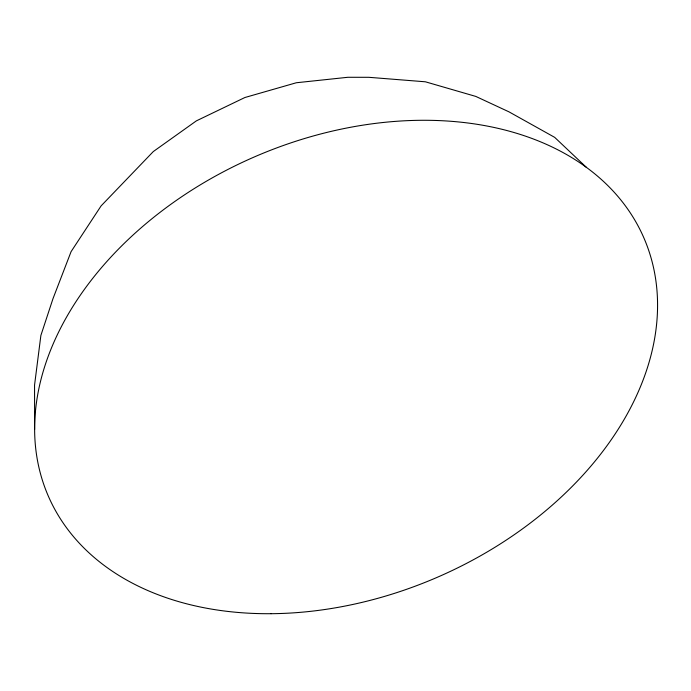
<?xml version="1.0" encoding="UTF-8"?>
<svg xmlns="http://www.w3.org/2000/svg" width="691" height="691" viewBox="0 0 691 691"><rect width="100%" height="100%" fill="white"/><g stroke="black" fill="none" stroke-linecap="round" stroke-linejoin="round"><path stroke-width="1.04" d="M586.357 167.326L554.683 137.362L509.017 111.864L475.805 96.42L425.388 81.797L368.83 77.306L347.91 77.28L296.361 82.747L244.916 97.509L196.356 120.873L153.298 151.562L101.128 205.858L71.078 251.654L52.974 298.702L40.881 335.437L34.55 385.137L34.628 429.517M271.053 613.703A324.571 229.222 -23.4 0 0 645.42 241.556A324.571 229.222 -23.4 0 0 121.823 245.737A324.571 229.222 -23.4 0 0 271.053 613.703"/></g></svg>
